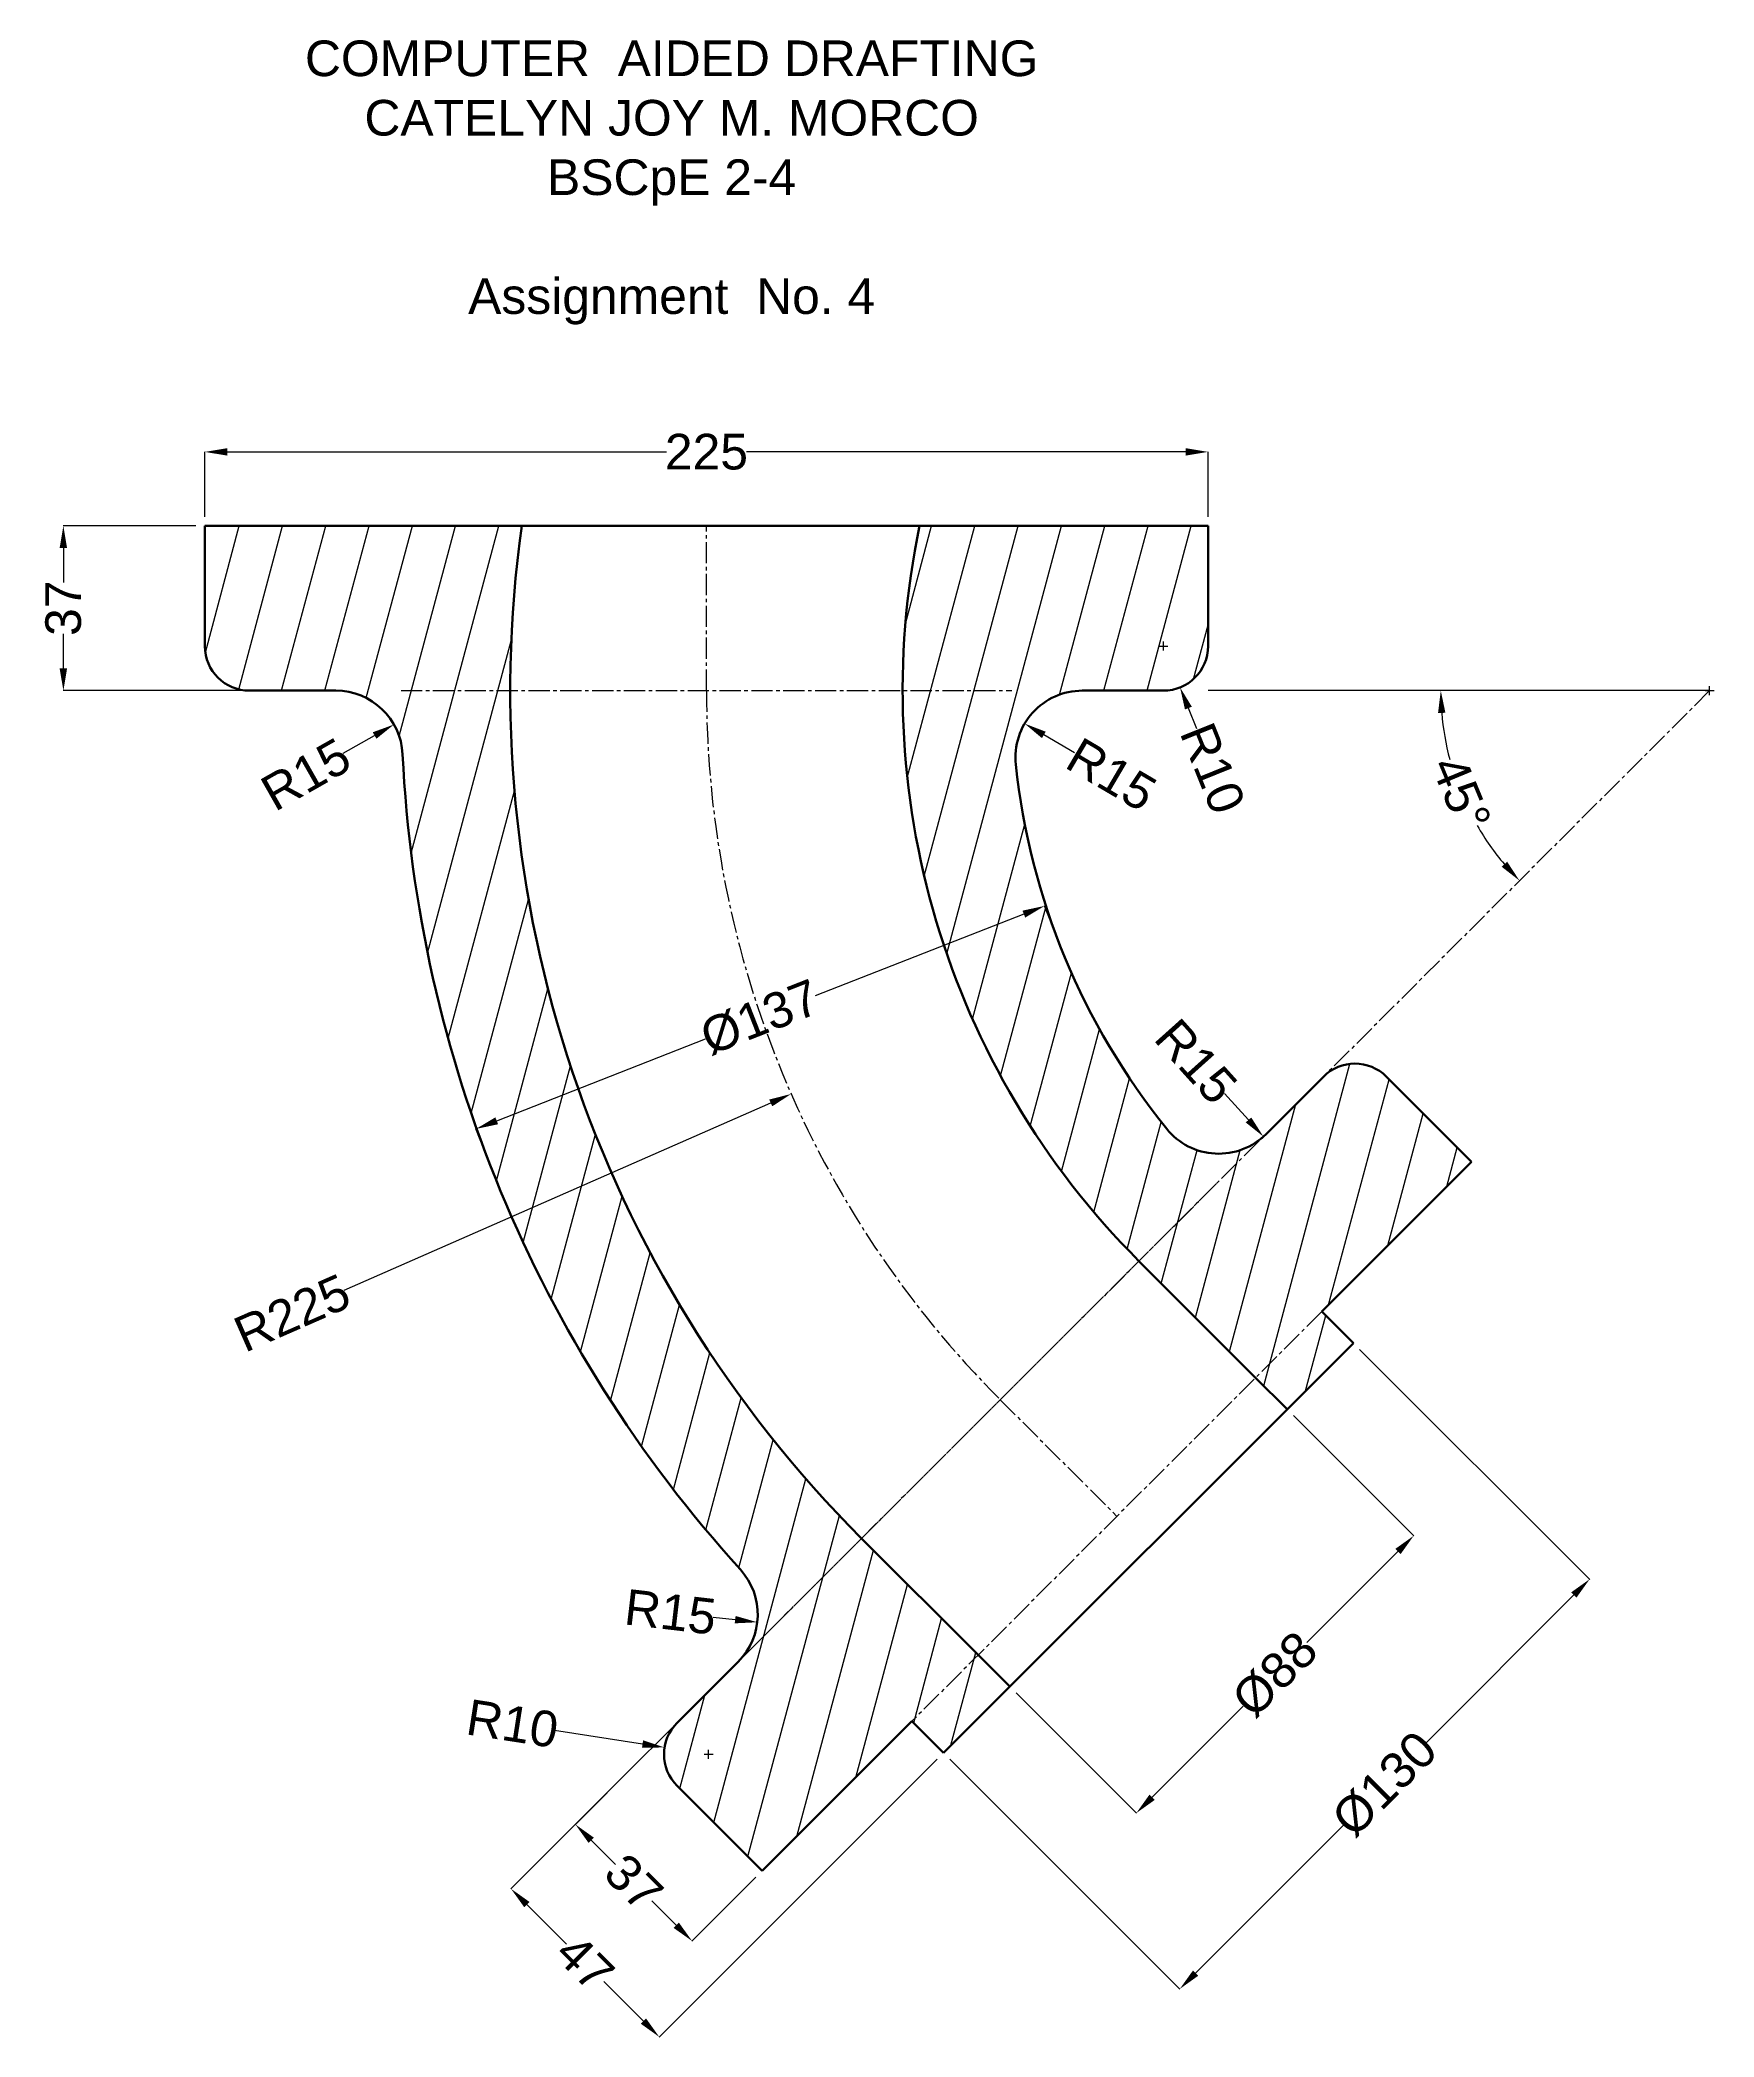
# Model space of a CAD drawing. Header units: inches. Extents: x -374 to 1, y -302 to 146.
import ezdxf

# ---------------------------------------------------------------- set-up
doc = ezdxf.new("R2010")
doc.units = ezdxf.units.IN
doc.header["$LTSCALE"] = 0.25
doc.header["$MEASUREMENT"] = 0
doc.linetypes.add('CENTER2', pattern=[28.575, 19.05, -3.175, 3.175, -3.175])
doc.layers.get('0').update_dxf_attribs({"lineweight": 13})
for name, color, linetype, lineweight in [('centerlines', 4, 'CENTER2', 13), ('const lines', 5, 'Continuous', 9), ('dims', 3, 'Continuous', 13), ('Objectline', 7, 'Continuous', 30)]:
    doc.layers.add(name, color=color, linetype=linetype, lineweight=lineweight)
doc.styles.get("Standard").update_dxf_attribs({"font": 'arial.ttf'})
doc.dimstyles.new('Copy(3) of ISO-25', dxfattribs={"dimtxt": 8, "dimasz": 5, "dimexe": 0.049213, "dimexo": 2, "dimgap": 0.024606, "dimtad": 0, "dimdec": 0, "dimzin": 1, "dimdsep": 46, "dimtxsty": 'Standard', "dimcen": 1, "dimadec": 0, "dimazin": 0, "dimtfac": 1, "dimtdec": 0, "dimtofl": 0, "dimtmove": 0, "dimatfit": 3, "dimfxl": 0.03937, "dimlwd": 13, "dimlwe": 13, "dimarcsym": 0})

# ---------------------------------------------------------------- blocks, each defined once
blk = doc.blocks.new('*D0')
at = {"layer": 'Defpoints', "color": 0, "transparency": 16777216}
for p in [(-94.75, -161.22), (-66.36, -189.61), (-156.98, -223.45)]:
    blk.add_point(p, dxfattribs=at)
at = {"layer": 'dims', "color": 0, "linetype": 'Continuous', "lineweight": 13, "transparency": 16777216}
for p, q in [((-93.34, -162.63), (-66.32, -189.65)), ((-69.9, -193.15), (-90.32, -213.57)), ((-155.56, -224.86), (-128.55, -251.87)), ((-125.05, -248.3), (-104.62, -227.88))]:
    blk.add_line(p, q, dxfattribs=at)
at = {"layer": 'dims', "color": 0, "transparency": 16777216}
for points in [[(-70.48, -192.56), (-69.31, -193.74), (-66.36, -189.61)], [(-125.64, -247.71), (-124.46, -248.89), (-128.58, -251.84)]]:
    blk.add_solid(points, dxfattribs=at)
at = {"layer": 'dims', "color": 0, "transparency": 16777216, "insert": (-97.47, -220.73), "char_height": 8, "attachment_point": 5, "rotation": 45}
blk.add_mtext('%%C88', dxfattribs=at)
blk = doc.blocks.new('*D1')
at = {"layer": 'Defpoints', "color": 0, "transparency": 16777216}
for p in [(-238.65, -238.66), (-212.49, -264.81), (-228.22, -280.55)]:
    blk.add_point(p, dxfattribs=at)
at = {"layer": 'dims', "color": 0, "linetype": 'Continuous', "lineweight": 13, "transparency": 16777216}
for p, q in [((-240.06, -240.07), (-254.42, -254.44)), ((-250.85, -257.94), (-245.37, -263.41)), ((-213.9, -266.23), (-228.26, -280.59)), ((-231.76, -277.02), (-237.23, -271.55))]:
    blk.add_line(p, q, dxfattribs=at)
at = {"layer": 'dims', "color": 0, "transparency": 16777216}
for points in [[(-250.26, -257.35), (-251.44, -258.53), (-254.39, -254.4)], [(-231.17, -276.43), (-232.35, -277.61), (-228.22, -280.55)]]:
    blk.add_solid(points, dxfattribs=at)
at = {"layer": 'dims', "color": 0, "transparency": 16777216, "insert": (-241.3, -267.48), "char_height": 8, "attachment_point": 5, "rotation": 315.0086}
blk.add_mtext('37', dxfattribs=at)
blk = doc.blocks.new('*D2')
at = {"layer": 'Defpoints', "color": 0, "transparency": 16777216}
for p in [(-234.39, -237.11), (-224.51, -238.65)]:
    blk.add_point(p, dxfattribs=at)
at = {"layer": 'dims', "color": 0, "linetype": 'Continuous', "lineweight": 13, "transparency": 16777216}
blk.add_line((-259.07, -233.27), (-239.33, -236.34), dxfattribs=at)
at = {"layer": 'dims', "color": 0, "lineweight": 13, "transparency": 16777216}
for p, q in [((-225.51, -238.65), (-223.51, -238.65)), ((-224.51, -239.65), (-224.51, -237.65))]:
    blk.add_line(p, q, dxfattribs=at)
at = {"layer": 'dims', "color": 0, "transparency": 16777216}
blk.add_solid([(-239.2, -235.52), (-239.46, -237.17), (-234.39, -237.11)], dxfattribs=at)
at = {"layer": 'dims', "color": 0, "transparency": 16777216, "insert": (-268.52, -231.8), "char_height": 8, "attachment_point": 5, "rotation": 351.1591}
blk.add_mtext('R10', dxfattribs=at)
blk = doc.blocks.new('*D3')
at = {"layer": 'Defpoints', "color": 0, "transparency": 16777216}
for p in [(-228.49, -207.28), (-213.59, -209.02)]:
    blk.add_point(p, dxfattribs=at)
at = {"layer": 'dims', "color": 0, "linetype": 'Continuous', "lineweight": 13, "transparency": 16777216}
blk.add_line((-223.53, -207.86), (-218.56, -208.44), dxfattribs=at)
at = {"layer": 'dims', "color": 0, "transparency": 16777216}
blk.add_solid([(-218.46, -207.61), (-218.66, -209.27), (-213.59, -209.02)], dxfattribs=at)
at = {"layer": 'dims', "color": 0, "transparency": 16777216, "insert": (-233.07, -206.74), "char_height": 8, "attachment_point": 5, "rotation": 353.3171}
blk.add_mtext('R15', dxfattribs=at)
blk = doc.blocks.new('*D4')
at = {"layer": 'Defpoints', "color": 0, "transparency": 16777216}
for p in [(-369.24, 37), (-337.5, 37), (-327.5, 0)]:
    blk.add_point(p, dxfattribs=at)
at = {"layer": 'dims', "color": 0, "linetype": 'Continuous', "lineweight": 13, "transparency": 16777216}
for p, q in [((-339.5, 37), (-369.29, 37)), ((-369.24, 32), (-369.24, 24.25)), ((-369.24, 5), (-369.24, 12.75)), ((-329.5, 0), (-369.29, 0))]:
    blk.add_line(p, q, dxfattribs=at)
at = {"layer": 'dims', "color": 0, "transparency": 16777216}
for points in [[(-370.08, 32), (-368.41, 32), (-369.24, 37)], [(-370.08, 5), (-368.41, 5), (-369.24, 0)]]:
    blk.add_solid(points, dxfattribs=at)
at = {"layer": 'dims', "color": 0, "transparency": 16777216, "insert": (-369.24, 18.5), "char_height": 8, "attachment_point": 5, "rotation": 90}
blk.add_mtext('37', dxfattribs=at)
blk = doc.blocks.new('*D7')
at = {"layer": 'Defpoints', "color": 0, "transparency": 16777216}
for p in [(-205.06, -205.06), (-171.83, -238.29), (-235.59, -302.06)]:
    blk.add_point(p, dxfattribs=at)
at = {"layer": 'dims', "color": 0, "linetype": 'Continuous', "lineweight": 13, "transparency": 16777216}
for p, q in [((-206.48, -206.48), (-268.86, -268.86)), ((-173.24, -239.71), (-235.63, -302.09)), ((-265.29, -272.36), (-256.39, -281.26)), ((-239.13, -298.52), (-248.03, -289.63))]:
    blk.add_line(p, q, dxfattribs=at)
at = {"layer": 'dims', "color": 0, "transparency": 16777216}
for points in [[(-264.7, -271.77), (-265.88, -272.95), (-268.83, -268.83)], [(-238.54, -297.93), (-239.72, -299.11), (-235.59, -302.06)]]:
    blk.add_solid(points, dxfattribs=at)
at = {"layer": 'dims', "color": 0, "transparency": 16777216, "insert": (-252.21, -285.44), "char_height": 8, "attachment_point": 5, "rotation": 315}
blk.add_mtext('47', dxfattribs=at)
blk = doc.blocks.new('*D8')
at = {"layer": 'Defpoints', "color": 0, "transparency": 16777216}
for p in [(-79.9, -146.37), (-171.83, -238.29), (-118.83, -291.29)]:
    blk.add_point(p, dxfattribs=at)
at = {"layer": 'dims', "color": 0, "linetype": 'Continuous', "lineweight": 13, "transparency": 16777216}
for p, q in [((-78.49, -147.79), (-26.87, -199.4)), ((-30.44, -202.9), (-63.53, -236)), ((-170.41, -239.71), (-118.8, -291.33)), ((-115.29, -287.76), (-82.2, -254.66))]:
    blk.add_line(p, q, dxfattribs=at)
at = {"layer": 'dims', "color": 0, "transparency": 16777216}
for points in [[(-31.03, -202.31), (-29.85, -203.49), (-26.91, -199.37)], [(-115.88, -287.17), (-114.71, -288.35), (-118.83, -291.29)]]:
    blk.add_solid(points, dxfattribs=at)
at = {"layer": 'dims', "color": 0, "transparency": 16777216, "insert": (-72.87, -245.33), "char_height": 8, "attachment_point": 5, "rotation": 45}
blk.add_mtext('%%C130', dxfattribs=at)
blk = doc.blocks.new('*D9')
at = {"layer": 'Defpoints', "color": 0, "transparency": 16777216}
for p in [(-110.1, -88.89), (-100.08, -100.05)]:
    blk.add_point(p, dxfattribs=at)
at = {"layer": 'dims', "color": 0, "linetype": 'Continuous', "lineweight": 13, "transparency": 16777216}
blk.add_line((-108.77, -90.36), (-103.42, -96.33), dxfattribs=at)
at = {"layer": 'dims', "color": 0, "transparency": 16777216}
blk.add_solid([(-102.8, -95.77), (-104.04, -96.88), (-100.08, -100.05)], dxfattribs=at)
at = {"layer": 'dims', "color": 0, "transparency": 16777216, "insert": (-115.19, -83.21), "char_height": 8, "attachment_point": 5, "rotation": 311.9003}
blk.add_mtext('R15', dxfattribs=at)
blk = doc.blocks.new('*D10')
at = {"layer": 'Defpoints', "color": 0, "transparency": 16777216}
for p in [(-295.09, -7.6), (-308.14, -15)]:
    blk.add_point(p, dxfattribs=at)
at = {"layer": 'dims', "color": 0, "linetype": 'Continuous', "lineweight": 13, "transparency": 16777216}
blk.add_line((-306.48, -14.06), (-299.44, -10.06), dxfattribs=at)
at = {"layer": 'dims', "color": 0, "transparency": 16777216}
blk.add_solid([(-299.85, -9.34), (-299.03, -10.79), (-295.09, -7.6)], dxfattribs=at)
at = {"layer": 'dims', "color": 0, "transparency": 16777216, "insert": (-314.84, -18.8), "char_height": 8, "attachment_point": 5, "rotation": 29.5711}
blk.add_mtext('R15', dxfattribs=at)
blk = doc.blocks.new('*D11')
at = {"layer": 'Defpoints', "color": 0, "transparency": 16777216}
for p in [(-153.63, -7.4), (-140.7, -15)]:
    blk.add_point(p, dxfattribs=at)
at = {"layer": 'dims', "color": 0, "linetype": 'Continuous', "lineweight": 13, "transparency": 16777216}
blk.add_line((-142.44, -13.98), (-149.32, -9.93), dxfattribs=at)
at = {"layer": 'dims', "color": 0, "transparency": 16777216}
blk.add_solid([(-148.9, -9.21), (-149.75, -10.65), (-153.63, -7.4)], dxfattribs=at)
at = {"layer": 'dims', "color": 0, "transparency": 16777216, "insert": (-134.15, -18.85), "char_height": 8, "attachment_point": 5, "rotation": 329.547}
blk.add_mtext('R15', dxfattribs=at)
blk = doc.blocks.new('*D12')
at = {"layer": 'Defpoints', "color": 0, "transparency": 16777216}
for p in [(-122.5, 10), (-118.77, 0.72)]:
    blk.add_point(p, dxfattribs=at)
at = {"layer": 'dims', "color": 0, "lineweight": 13, "transparency": 16777216}
for p, q in [((-123.5, 10), (-121.5, 10)), ((-122.5, 9), (-122.5, 11))]:
    blk.add_line(p, q, dxfattribs=at)
at = {"layer": 'dims', "color": 0, "linetype": 'Continuous', "lineweight": 13, "transparency": 16777216}
blk.add_line((-115.03, -8.55), (-116.9, -3.92), dxfattribs=at)
at = {"layer": 'dims', "color": 0, "transparency": 16777216}
blk.add_solid([(-116.13, -3.6), (-117.67, -4.23), (-118.77, 0.72)], dxfattribs=at)
at = {"layer": 'dims', "color": 0, "transparency": 16777216, "insert": (-111.46, -17.43), "char_height": 8, "attachment_point": 5, "rotation": 291.9246}
blk.add_mtext('R10', dxfattribs=at)
blk = doc.blocks.new('*D13')
at = {"layer": 'Defpoints', "color": 0, "transparency": 16777216}
for p in [(-112.5, 0), (0, 0), (0, 0), (-58.23, -15.6), (-217.88, -217.88)]:
    blk.add_point(p, dxfattribs=at)
at = {"layer": 'dims', "color": 0, "linetype": 'Continuous', "lineweight": 13, "transparency": 16777216}
for start, end in [(184.7532, 194.8432), (210.1568, 220.2468)]:
    blk.add_arc((0, 0), 60.29, start, end, dxfattribs=at)
at = {"layer": 'dims', "color": 0, "transparency": 16777216}
for points in [[(-60.91, -5.03), (-59.25, -4.96), (-60.29, 0)], [(-45.4, -38.39), (-46.63, -39.52), (-42.63, -42.63)]]:
    blk.add_solid(points, dxfattribs=at)
at = {"layer": 'dims', "color": 0, "transparency": 16777216, "insert": (-55.7, -23.07), "char_height": 8, "attachment_point": 5, "rotation": 292.5}
blk.add_mtext('45°', dxfattribs=at)
blk = doc.blocks.new('*D14')
at = {"layer": 'Defpoints', "color": 0, "transparency": 16777216}
for p in [(-149.16, -48.3), (-145.69, -57.16), (-273.22, -107.2)]:
    blk.add_point(p, dxfattribs=at)
at = {"layer": 'dims', "color": 0, "linetype": 'Continuous', "lineweight": 13, "transparency": 16777216}
for p, q in [((-146.42, -55.3), (-149.18, -48.26)), ((-153.82, -50.13), (-200.63, -68.5)), ((-272.04, -96.52), (-225.23, -78.15)), ((-273.95, -105.34), (-276.71, -98.3))]:
    blk.add_line(p, q, dxfattribs=at)
at = {"layer": 'dims', "color": 0, "transparency": 16777216}
for points in [[(-154.12, -49.36), (-153.51, -50.91), (-149.16, -48.3)], [(-272.35, -95.74), (-271.74, -97.29), (-276.7, -98.34)]]:
    blk.add_solid(points, dxfattribs=at)
at = {"layer": 'dims', "color": 0, "transparency": 16777216, "insert": (-212.93, -73.32), "char_height": 8, "attachment_point": 5, "rotation": 21.4232}
blk.add_mtext('%%C137', dxfattribs=at)
blk = doc.blocks.new('*D15')
at = {"layer": 'Defpoints', "color": 0, "transparency": 16777216}
for p in [(0, 0), (-206, -90.49)]:
    blk.add_point(p, dxfattribs=at)
at = {"layer": 'dims', "color": 0, "lineweight": 13, "transparency": 16777216}
for p, q in [((-1, 0), (1, 0)), ((0, -1), (0, 1))]:
    blk.add_line(p, q, dxfattribs=at)
at = {"layer": 'dims', "color": 0, "linetype": 'Continuous', "lineweight": 13, "transparency": 16777216}
blk.add_line((-306.28, -134.53), (-210.58, -92.5), dxfattribs=at)
at = {"layer": 'dims', "color": 0, "transparency": 16777216}
blk.add_solid([(-210.92, -91.74), (-210.24, -93.26), (-206, -90.49)], dxfattribs=at)
at = {"layer": 'dims', "color": 0, "transparency": 16777216, "insert": (-317.92, -139.65), "char_height": 8, "attachment_point": 5, "rotation": 23.7138}
blk.add_mtext('R225', dxfattribs=at)
blk = doc.blocks.new('*D16')
at = {"layer": 'Defpoints', "color": 0, "transparency": 16777216}
for p in [(-112.5, 53.57), (-337.5, 37), (-112.5, 37)]:
    blk.add_point(p, dxfattribs=at)
at = {"layer": 'dims', "color": 0, "linetype": 'Continuous', "lineweight": 13, "transparency": 16777216}
for p, q in [((-337.5, 39), (-337.5, 53.62)), ((-332.5, 53.57), (-233.96, 53.57)), ((-117.5, 53.57), (-216.04, 53.57)), ((-112.5, 39), (-112.5, 53.62))]:
    blk.add_line(p, q, dxfattribs=at)
at = {"layer": 'dims', "color": 0, "transparency": 16777216}
for points in [[(-332.5, 54.4), (-332.5, 52.74), (-337.5, 53.57)], [(-117.5, 54.4), (-117.5, 52.74), (-112.5, 53.57)]]:
    blk.add_solid(points, dxfattribs=at)
at = {"layer": 'dims', "color": 0, "transparency": 16777216, "insert": (-225, 53.57), "char_height": 8, "attachment_point": 5}
blk.add_mtext('225', dxfattribs=at)

msp = doc.modelspace()

# ---------------------------------------------------------------- hatches: boundary and pattern name
h = msp.add_hatch()
h.set_pattern_fill('ANSI31', scale=75, angle=30)
h.paths.add_polyline_path([(-266.44, 37), (-337.5, 37), (-337.5, 10, 0.414214), (-327.5, 0), (-308.14, 0, -0.400037), (-293.15, -14.27, 0.173746), (-217.38, -197.2, -0.400037), (-217.88, -217.88), (-190.21, -190.21, -0.235035)])
h.paths.add_polyline_path([(-112.5, 37), (-177.18, 37, 0.253018), (-127.99, -127.99), (-110.66, -110.66), (-99.49, -99.49, -0.445674), (-121.77, -98.31, -0.144234), (-155.62, -16.59, -0.445674), (-140.7, 0), (-122.5, 0, 0.414214), (-112.5, 10)])
h.paths.add_polyline_path([(-53.39, -105.71), (-72.48, -86.62, 0.414214), (-86.62, -86.62), (-127.99, -127.99), (-101.82, -154.15), (-86.97, -139.3)])
h.paths.add_polyline_path([(-79.9, -146.37), (-86.97, -139.3), (-101.82, -154.15), (-94.75, -161.22)])
h.paths.add_polyline_path([(-156.98, -223.45), (-164.05, -216.37), (-178.9, -231.22), (-171.83, -238.29)])
h.paths.add_polyline_path([(-164.05, -216.37), (-190.21, -190.21), (-217.88, -217.88), (-231.58, -231.58, 0.414214), (-231.58, -245.72), (-212.49, -264.81), (-178.9, -231.22)])

# ---------------------------------------------------------------- linework, layer by layer
at = {"layer": 'centerlines'}
for p, q in [((-225, 0), (-225, 37)), ((-293.5, 0), (-156.5, 0)), ((0, 0), (-217.88, -217.88)), ((-110.66, -110.66), (-207.54, -207.54)), ((-86.97, -139.3), (-178.9, -231.22)), ((-159.1, -159.1), (-132.94, -185.26))]:
    msp.add_line(p, q, dxfattribs=at)
msp.add_arc((0, 0), 225, 180, 225, dxfattribs=at)
at = {"layer": 'const lines'}
msp.add_line((0, 0), (-112.5, 0), dxfattribs=at)
at = {"layer": 'Objectline'}
for p, q in [((-112.5, 37), (-337.5, 37)), ((-337.5, 10), (-337.5, 37)), ((-112.5, 10), (-112.5, 37)), ((-308.14, 0), (-327.5, 0)), ((-122.5, 0), (-140.7, 0)), ((-86.62, -86.62), (-99.49, -99.49)), ((-72.48, -86.62), (-53.39, -105.71)), ((-53.39, -105.71), (-86.97, -139.3)), ((-127.99, -127.99), (-101.82, -154.15)), ((-86.97, -139.3), (-79.9, -146.37)), ((-79.9, -146.37), (-171.83, -238.29)), ((-101.82, -154.15), (-94.75, -161.22)), ((-190.21, -190.21), (-164.05, -216.37)), ((-217.88, -217.88), (-231.58, -231.58)), ((-164.05, -216.37), (-156.98, -223.45)), ((-212.49, -264.81), (-178.9, -231.22)), ((-178.9, -231.22), (-171.83, -238.29)), ((-231.58, -245.72), (-212.49, -264.81))]:
    msp.add_line(p, q, dxfattribs=at)
for centre, radius, start, end in [((0, 0), 269, 172.0941, 225), ((0, 0), 181, 168.2045, 225), ((-327.5, 10), 10, 180, 270), ((-122.5, 10), 10, 270, 0), ((-308.14, -15), 15, 2.787, 90), ((-140.7, -15), 15, 90, 186.0852), ((0, 0), 293.5, 182.787, 222.213), ((0, 0), 156.5, 186.0852, 218.9148), ((-79.55, -93.69), 10, 45, 135), ((-110.1, -88.89), 15, 218.9148, 315), ((-228.49, -207.28), 15, 315, 42.213), ((-224.51, -238.65), 10, 135, 225)]:
    msp.add_arc(centre, radius, start, end, dxfattribs=at)

# ---------------------------------------------------------------- texts
at = {"insert": (-325.06, 145.88), "char_height": 8, "attachment_point": 1}
msp.add_mtext_dynamic_manual_height_columns('\\pxqc;COMPUTER  AIDED DRAFTING\\PCATELYN JOY M. MORCO\\PBSCpE 2-4\\P\\PAssignment  No. 4', width=184.5176, gutter_width=0.492, heights=[76], dxfattribs=at)

# ---------------------------------------------------------------- dimensions: what is measured, and where the dimension line sits
at = {"layer": 'dims'}
dim = msp.add_linear_dim(base=(-112.5, 53.57), p1=(-337.5, 37), p2=(-112.5, 37), dimstyle='Copy(3) of ISO-25', dxfattribs=at)
dim.commit()
dim.dimension.update_dxf_attribs({"geometry": '*D16', "text_midpoint": (-225, 53.57)})
dim = msp.add_linear_dim(base=(-369.24, 37), p1=(-327.5, 0), p2=(-337.5, 37), angle=90, dimstyle='Copy(3) of ISO-25', dxfattribs=at)
dim.commit()
dim.dimension.update_dxf_attribs({"geometry": '*D4', "text_midpoint": (-369.24, 18.5)})
dim = msp.add_radius_dim(center=(-122.5, 10), mpoint=(-118.77, 0.72), dimstyle='Copy(3) of ISO-25', dxfattribs=at)
dim.commit()
dim.dimension.update_dxf_attribs({"geometry": '*D12', "text_midpoint": (-111.46, -17.43)})
for center, mpoint, picture, middle in [((0, 0), (-206, -90.49), '*D15', (-317.92, -139.65)), ((-308.14, -15), (-295.09, -7.6), '*D10', (-314.84, -18.8)), ((-140.7, -15), (-153.63, -7.4), '*D11', (-134.15, -18.85)), ((-110.1, -88.89), (-100.08, -100.05), '*D9', (-115.19, -83.21)), ((-228.49, -207.28), (-213.59, -209.02), '*D3', (-233.07, -206.74)), ((-224.51, -238.65), (-234.39, -237.11), '*D2', (-268.52, -231.8))]:
    dim = msp.add_radius_dim(center=center, mpoint=mpoint, dimstyle='Copy(3) of ISO-25', dxfattribs=at)
    dim.commit()
    dim.dimension.update_dxf_attribs({"geometry": picture, "text_midpoint": middle, "dimtype": 164})
dim = msp.add_angular_dim_2l(base=(-58.23, -15.6), line1=((0, 0), (-217.88, -217.88)), line2=((0, 0), (-112.5, 0)), dimstyle='Copy(3) of ISO-25', dxfattribs=at)
dim.commit()
dim.dimension.update_dxf_attribs({"geometry": '*D13', "text_midpoint": (-55.7, -23.07)})
for p1, p2, distance, picture, middle in [((-273.22, -107.2), (-145.69, -57.16), 9.51, '*D14', (-212.93, -73.32)), ((-79.9, -146.37), (-171.83, -238.29), 74.95, '*D8', (-72.87, -245.33)), ((-156.98, -223.45), (-94.75, -161.22), -40.15, '*D0', (-97.47, -220.73))]:
    dim = msp.add_aligned_dim(p1=p1, p2=p2, distance=distance, text='%%C<>', dimstyle='Copy(3) of ISO-25', dxfattribs=at)
    dim.commit()
    dim.dimension.update_dxf_attribs({"geometry": picture, "text_midpoint": middle})
dim = msp.add_aligned_dim(p1=(-205.06, -205.06), p2=(-171.83, -238.29), distance=-90.18, dimstyle='Copy(3) of ISO-25', dxfattribs=at)
dim.commit()
dim.dimension.update_dxf_attribs({"geometry": '*D7', "text_midpoint": (-252.21, -285.44)})
dim = msp.add_linear_dim(base=(-228.22, -280.55), p1=(-238.65, -238.66), p2=(-212.49, -264.81), angle=315.0086, dimstyle='Copy(3) of ISO-25', dxfattribs=at)
dim.commit()
dim.dimension.update_dxf_attribs({"geometry": '*D1', "text_midpoint": (-241.3, -267.48), "dimtype": 161})

doc.saveas('drawing.dxf')
